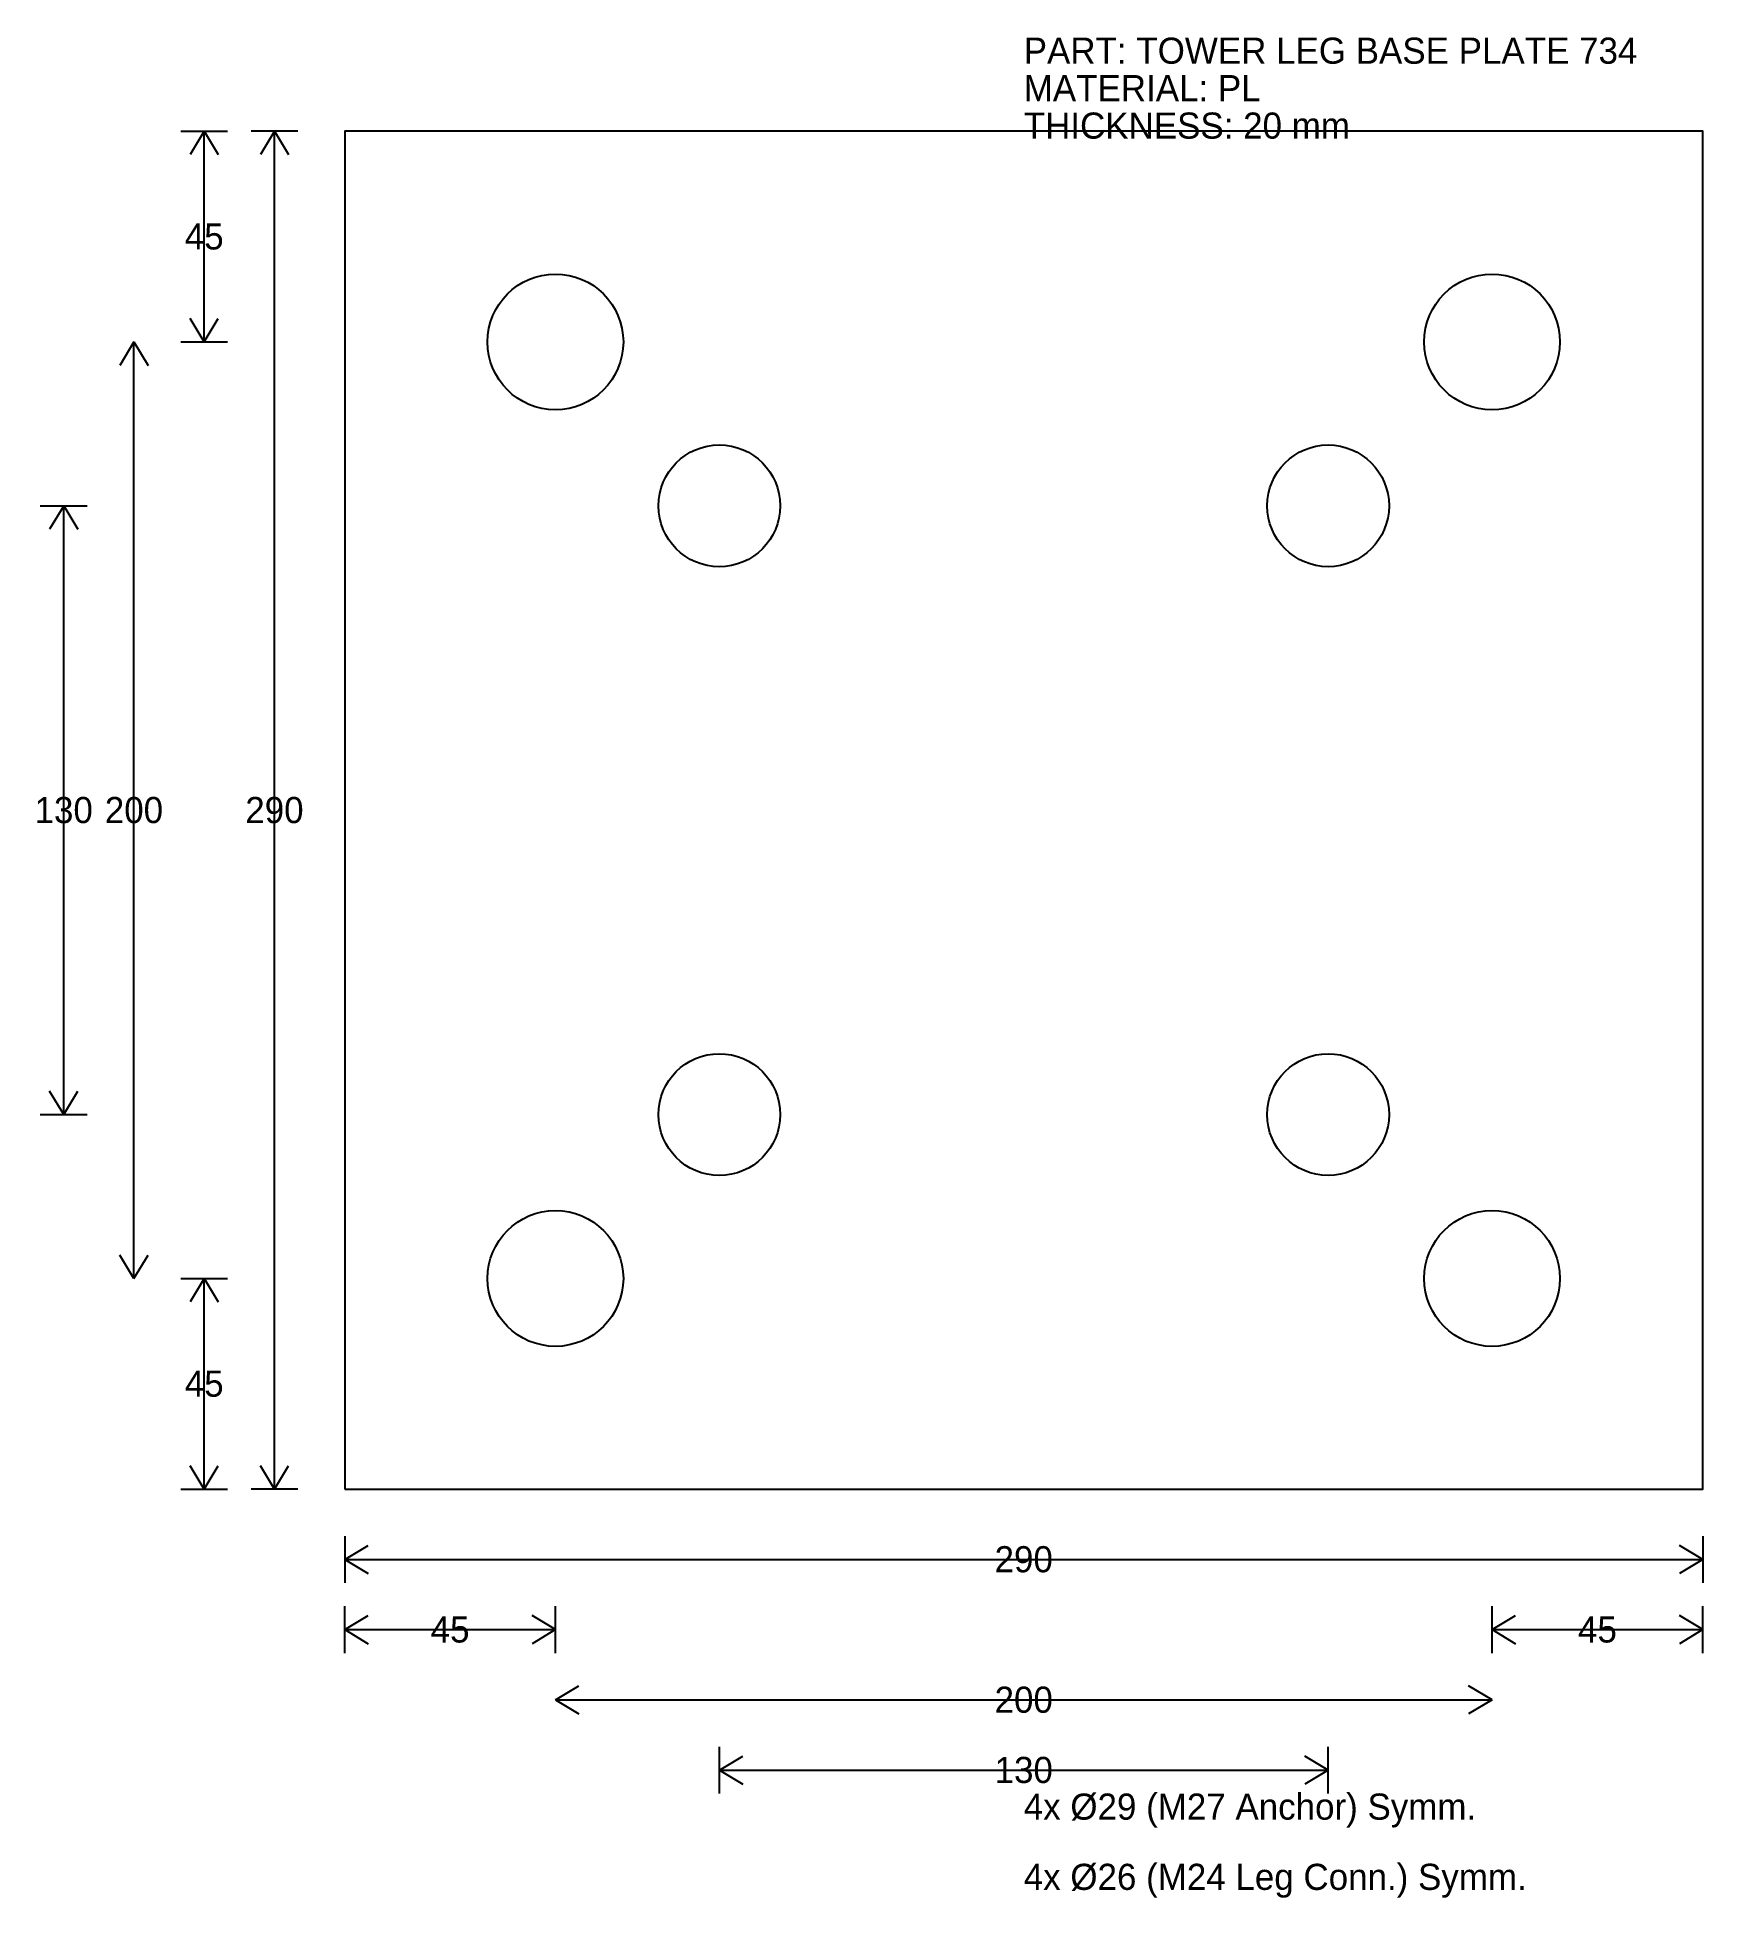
# Model space of a CAD drawing. Header units: millimetres. Extents: x -66 to 290, y -87 to 310.
import ezdxf

# ---------------------------------------------------------------- set-up
doc = ezdxf.new("R2010")
doc.units = ezdxf.units.MM
for name, color, linetype in [('ANNOTATION', 1, 'Continuous'), ('DIMENSION', 3, 'Continuous'), ('GEOMETRY', 7, 'Continuous')]:
    doc.layers.add(name, color=color, linetype=linetype)

msp = doc.modelspace()

# ---------------------------------------------------------------- linework, layer by layer
at = {"layer": 'DIMENSION'}
for p, q in [((-35, 290), (-25, 290)), ((-30, 290), (-33, 285)), ((-30, 245), (-30, 290)), ((-30, 290), (-27, 285)), ((-10, 290), (-20, 290)), ((-15, 290), (-18, 285)), ((-15, 0), (-15, 290)), ((-15, 290), (-12, 285)), ((-30, 245), (-33, 250)), ((-30, 245), (-27, 250)), ((-45, 245), (-48, 240)), ((-45, 45), (-45, 245)), ((-45, 245), (-42, 240)), ((-35, 245), (-25, 245)), ((-65, 210), (-55, 210)), ((-60, 210), (-63, 205)), ((-60, 80), (-60, 210)), ((-60, 210), (-57, 205)), ((-60, 80), (-63, 85)), ((-60, 80), (-57, 85)), ((-65, 80), (-55, 80)), ((-45, 45), (-48, 50)), ((-45, 45), (-42, 50)), ((-35, 45), (-25, 45)), ((-30, 45), (-33, 40)), ((-30, 0), (-30, 45)), ((-30, 45), (-27, 40)), ((-30, 0), (-33, 5)), ((-30, 0), (-27, 5)), ((-15, 0), (-18, 5)), ((-15, 0), (-12, 5)), ((-35, 0), (-25, 0)), ((-10, 0), (-20, 0)), ((0, -10), (0, -20)), ((290, -10), (290, -20)), ((0, -15), (5, -12)), ((0, -15), (290, -15)), ((0, -15), (5, -18)), ((290, -15), (285, -12)), ((290, -15), (285, -18)), ((0, -35), (0, -25)), ((0, -30), (5, -27)), ((45, -30), (40, -27)), ((45, -35), (45, -25)), ((245, -35), (245, -25)), ((245, -30), (250, -27)), ((290, -30), (285, -27)), ((290, -35), (290, -25)), ((0, -30), (45, -30)), ((0, -30), (5, -33)), ((45, -30), (40, -33)), ((245, -30), (290, -30)), ((245, -30), (250, -33)), ((290, -30), (285, -33)), ((45, -45), (50, -42)), ((245, -45), (240, -42)), ((45, -45), (245, -45)), ((45, -45), (50, -48)), ((245, -45), (240, -48)), ((80, -65), (80, -55)), ((210, -65), (210, -55)), ((80, -60), (85, -57)), ((210, -60), (205, -57)), ((80, -60), (210, -60)), ((80, -60), (85, -63)), ((210, -60), (205, -63))]:
    msp.add_line(p, q, dxfattribs=at)
at = {"layer": 'GEOMETRY'}
msp.add_lwpolyline([(0, 0), (290, 0), (290, 290), (0, 290)], close=True, dxfattribs=at)
for centre, radius in [((45, 245), 14.5), ((245, 245), 14.5), ((80, 210), 13), ((210, 210), 13), ((80, 80), 13), ((210, 80), 13), ((45, 45), 14.5), ((245, 45), 14.5)]:
    msp.add_circle(centre, radius, dxfattribs=at)

# ---------------------------------------------------------------- texts
at = {"layer": 'ANNOTATION', "char_height": 5.58, "attachment_point": 1}
for s, insert in [('PART: TOWER LEG BASE PLATE 734', (145, 310)), ('MATERIAL: PL', (145, 302)), ('THICKNESS: 20 mm', (145, 294)), ('4x Ø29 (M27 Anchor) Symm.', (145, -65)), ('4x Ø26 (M24 Leg Conn.) Symm.', (145, -80))]:
    msp.add_mtext(s, dxfattribs=dict(at, insert=insert))
at = {"layer": 'DIMENSION', "char_height": 5.58, "attachment_point": 5}
for s, insert in [('45', (-30, 267.5)), ('130', (-60, 145)), ('200', (-45, 145)), ('290', (-15, 145)), ('45', (-30, 22.5)), ('290', (145, -15)), ('45', (22.5, -30)), ('45', (267.5, -30)), ('200', (145, -45)), ('130', (145, -60))]:
    msp.add_mtext(s, dxfattribs=dict(at, insert=insert))

doc.saveas('drawing.dxf')
